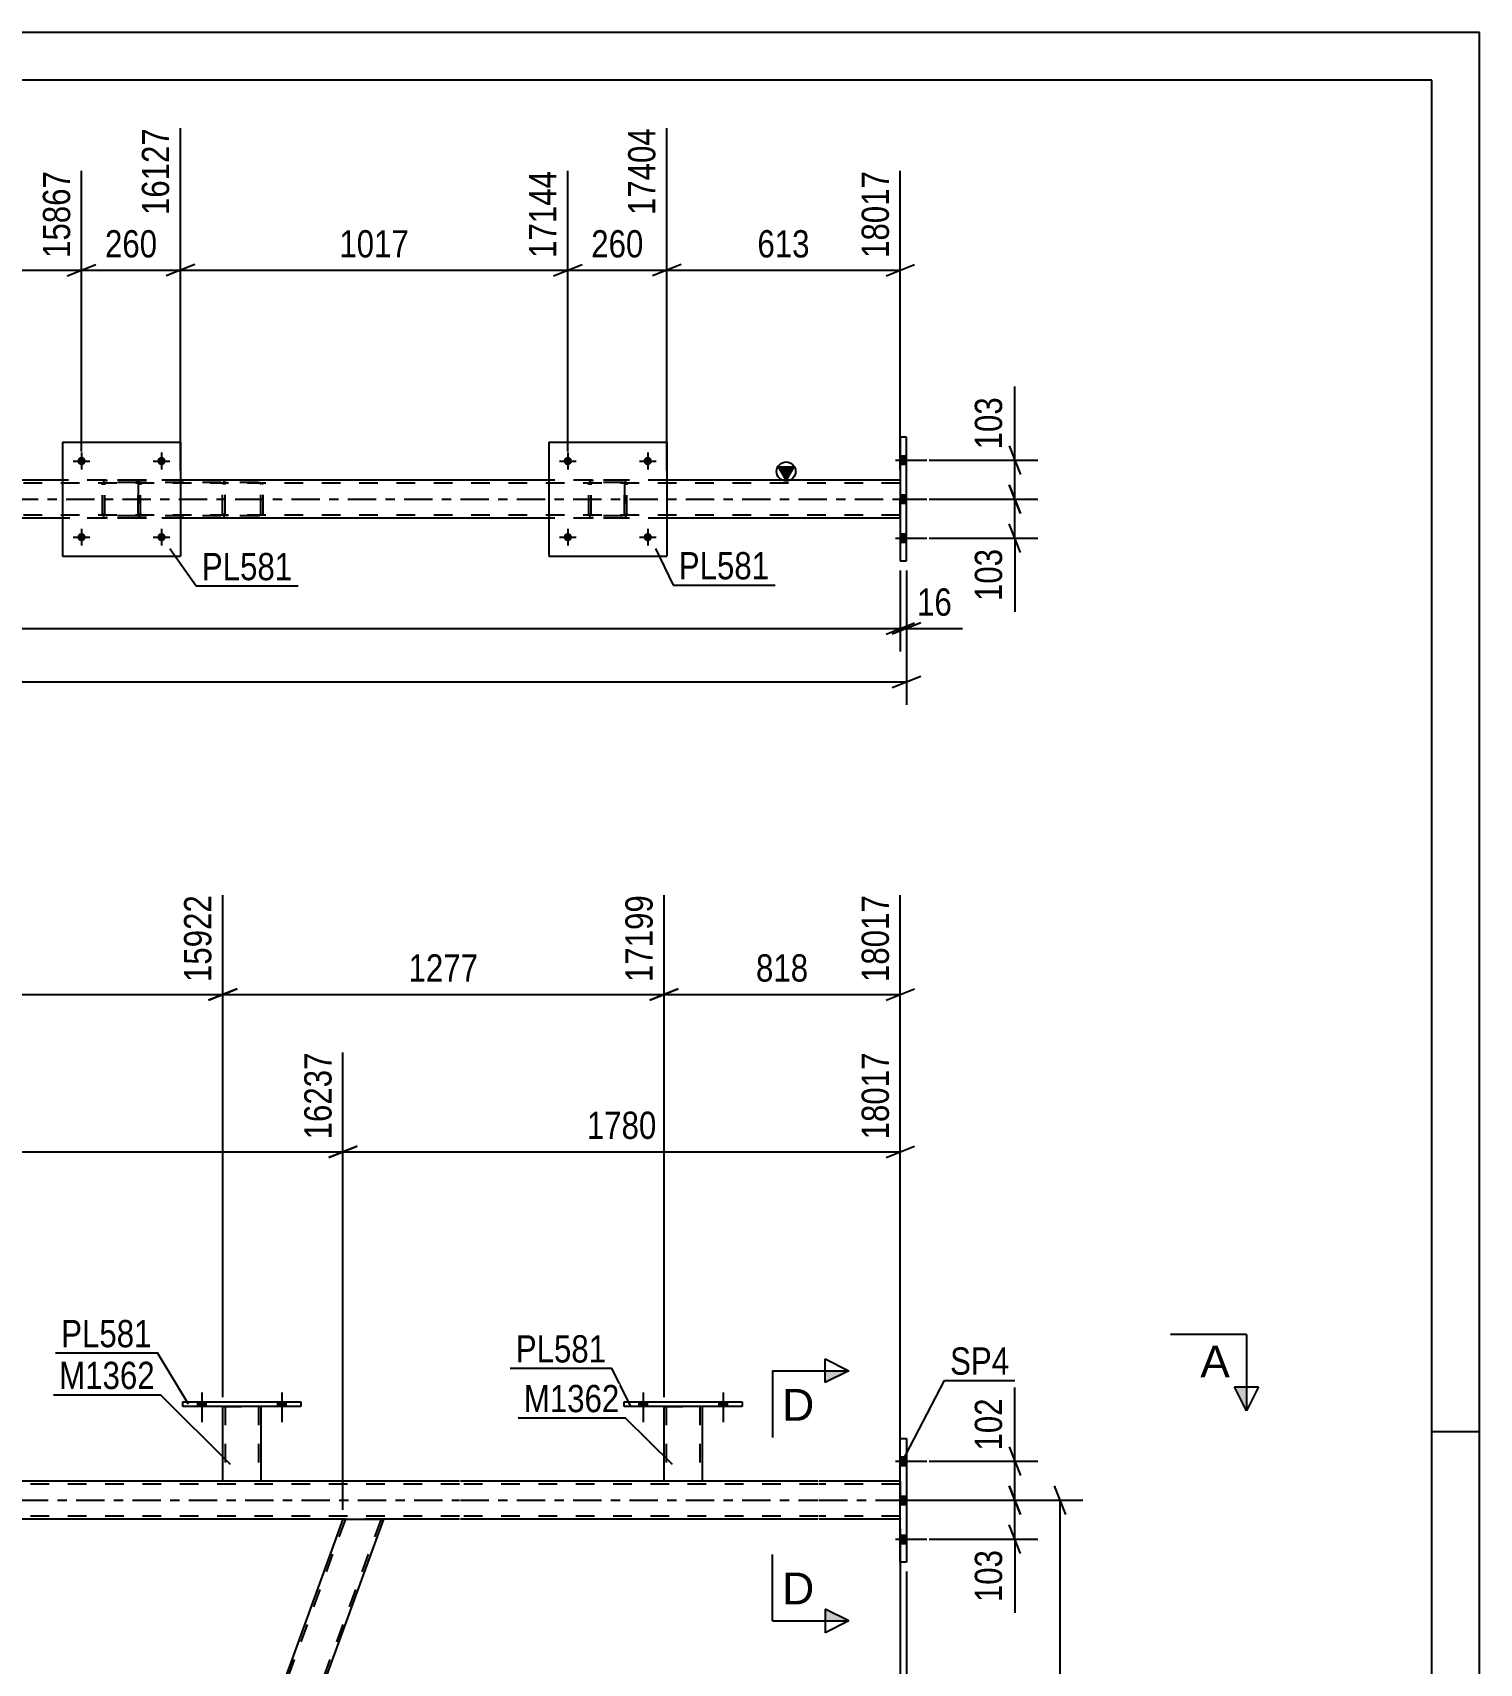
# Model space of a CAD drawing. Header units: millimetres. Extents: x 0 to 841, y 0 to 594.
# Drawn here: x 689 to 841, y 422.7 to 594 of the extents above; entities that cross this region are included whole.
import ezdxf

# ---------------------------------------------------------------- set-up
doc = ezdxf.new("R2010")
doc.units = ezdxf.units.MM
doc.linetypes.add('DXK_LINE_DOT2', pattern=[3.9198, 1.9599, -1.9599])
doc.linetypes.add('DXK_LINE_DOT3', pattern=[5.9187, 2.979, -0.9799, 0.9799, -0.9799])
doc.styles.add('Arial', font='ARIAL.TTF', dxfattribs={"height": 0.2})
doc.styles.add('Arial Narrow', font='ARIALN.TTF', dxfattribs={"height": 0.2})

# ---------------------------------------------------------------- blocks, each defined once
blk = doc.blocks.new('Unknown-247343161-1137')
at = {"color": 5, "linetype": 'Continuous'}
for p, q in [((841, 594), (0, 594)), ((841, 0), (841, 594)), ((836, 589), (5, 589)), ((836, 5), (836, 589)), ((841, 447), (836, 447))]:
    blk.add_line(p, q, dxfattribs=at)
blk = doc.blocks.new('Part-247343161-26466 - 2302')
at = {"linetype": 'Continuous'}
blk.add_hatch(color=2, dxfattribs=at).paths.add_polyline_path([(768.17, 546.99), (767.37, 548.39), (768.97, 548.39)])
at = {"color": 2, "linetype": 'Continuous'}
for p, q in [((768.17, 546.99), (767.37, 548.39)), ((767.37, 548.39), (768.97, 548.39)), ((768.97, 548.39), (768.17, 546.99)), ((692.16, 546.99), (653.48, 546.99)), ((743.24, 546.99), (704.56, 546.99)), ((780.17, 546.99), (755.64, 546.99)), ((692.16, 542.99), (653.48, 542.99)), ((743.24, 542.99), (704.56, 542.99)), ((780.17, 542.99), (755.64, 542.99))]:
    blk.add_line(p, q, dxfattribs=at)
at = {"color": 7, "linetype": 'DXK_LINE_DOT2'}
for p, q in [((780.17, 546.67), (118.42, 546.67)), ((704.56, 546.99), (692.16, 546.99)), ((755.64, 546.99), (743.24, 546.99)), ((780.17, 542.99), (780.17, 546.99)), ((780.17, 543.31), (118.42, 543.31)), ((755.64, 542.99), (118.42, 542.99)), ((704.56, 542.99), (692.16, 542.99))]:
    blk.add_line(p, q, dxfattribs=at)
at = {"color": 7, "linetype": 'DXK_LINE_DOT3'}
blk.add_line((118.42, 544.99), (780.17, 544.99), dxfattribs=at)
at = {"color": 2, "linetype": 'Continuous'}
blk.add_circle((768.17, 547.89), 1, dxfattribs=at)
blk = doc.blocks.new('Part-247343161-26354 - 2302')
at = {"color": 7, "linetype": 'DXK_LINE_DOT2'}
for p, q in [((712.73, 546.99), (697.74, 546.99)), ((712.73, 546.75), (697.74, 546.75)), ((709.01, 546.64), (708.98, 546.51)), ((709.02, 546.69), (709.01, 546.64)), ((709.24, 546.51), (709.26, 546.6)), ((709.26, 546.6), (709.31, 546.68)), ((709.5, 546.99), (709.3, 546.95)), ((709.31, 546.68), (709.4, 546.73)), ((709.4, 546.73), (709.5, 546.75)), ((712.93, 546.95), (712.73, 546.99)), ((712.73, 546.75), (712.83, 546.73)), ((712.83, 546.73), (712.91, 546.68)), ((712.91, 546.68), (712.97, 546.6)), ((712.97, 546.6), (712.99, 546.51)), ((713.21, 546.64), (713.2, 546.69)), ((713.24, 546.51), (713.21, 546.64)), ((708.98, 543.47), (708.98, 546.51)), ((709.24, 543.47), (709.24, 546.51)), ((712.99, 543.47), (712.99, 546.51)), ((713.24, 543.47), (713.24, 546.51)), ((712.73, 543.23), (697.74, 543.23)), ((708.98, 543.47), (709, 543.38)), ((709, 543.38), (709.02, 543.28)), ((709.25, 543.4), (709.24, 543.47)), ((709.26, 543.37), (709.25, 543.4)), ((709.31, 543.3), (709.26, 543.37)), ((709.4, 543.24), (709.31, 543.3)), ((709.5, 543.23), (709.4, 543.24)), ((712.83, 543.24), (712.73, 543.23)), ((712.91, 543.3), (712.83, 543.24)), ((712.97, 543.37), (712.91, 543.3)), ((712.97, 543.4), (712.99, 543.47)), ((712.97, 543.37), (712.97, 543.4)), ((713.2, 543.28), (713.22, 543.38)), ((713.22, 543.38), (713.24, 543.47)), ((712.73, 542.99), (697.74, 542.99)), ((709.3, 543.02), (709.5, 542.99)), ((712.73, 542.99), (712.93, 543.02))]:
    blk.add_line(p, q, dxfattribs=at)
for centre, start, end in [((709.48, 546.49), 110.7583, 155.68), ((709.48, 543.49), 204.32, 249.2417)]:
    blk.add_arc(centre, 0.496, start, end, dxfattribs=at)
blk = doc.blocks.new('Part-247343161-26362 - 2302')
at = {"color": 2, "linetype": 'Continuous'}
for p, q in [((780.81, 551.49), (780.17, 551.49)), ((780.17, 551.49), (780.17, 538.49)), ((780.81, 538.49), (780.81, 551.49)), ((780.17, 538.49), (780.81, 538.49))]:
    blk.add_line(p, q, dxfattribs=at)
blk = doc.blocks.new('Part-247343161-26446 - 2302')
at = {"color": 7, "linetype": 'DXK_LINE_DOT2'}
for p, q in [((696.36, 546.5), (696.4, 546.69)), ((696.4, 546.69), (696.36, 546.5)), ((696.6, 546.5), (696.62, 546.6)), ((696.62, 546.6), (696.67, 546.67)), ((696.66, 546.95), (696.84, 546.98)), ((696.84, 546.98), (696.66, 546.95)), ((696.67, 546.67), (696.75, 546.73)), ((696.75, 546.73), (696.84, 546.74)), ((699.88, 546.98), (696.84, 546.98)), ((699.88, 546.74), (696.84, 546.74)), ((699.88, 546.98), (700.06, 546.95)), ((700.06, 546.95), (699.88, 546.98)), ((699.88, 546.74), (699.97, 546.73)), ((699.97, 546.73), (700.05, 546.67)), ((700.05, 546.67), (700.1, 546.6)), ((700.1, 546.6), (700.12, 546.5)), ((700.32, 546.69), (700.36, 546.5)), ((700.36, 546.5), (700.32, 546.69)), ((696.36, 543.46), (696.36, 546.5)), ((696.36, 543.46), (696.36, 546.5)), ((696.6, 543.46), (696.6, 546.5)), ((696.6, 543.46), (696.6, 546.5)), ((700.12, 543.46), (700.12, 546.5)), ((700.12, 546.5), (700.12, 543.46)), ((700.36, 543.46), (700.36, 546.5)), ((700.36, 543.46), (700.36, 546.5)), ((696.4, 543.28), (696.36, 543.46)), ((696.36, 543.46), (696.4, 543.28)), ((696.62, 543.37), (696.6, 543.46)), ((696.67, 543.29), (696.62, 543.37)), ((696.75, 543.24), (696.67, 543.29)), ((696.84, 543.22), (696.75, 543.24)), ((699.88, 543.22), (696.84, 543.22)), ((699.97, 543.24), (699.88, 543.22)), ((700.05, 543.29), (699.97, 543.24)), ((700.1, 543.37), (700.05, 543.29)), ((700.12, 543.46), (700.1, 543.37)), ((700.36, 543.46), (700.32, 543.28)), ((700.32, 543.28), (700.36, 543.46)), ((696.84, 542.98), (696.66, 543.02)), ((696.66, 543.02), (696.84, 542.98)), ((699.88, 542.98), (696.84, 542.98)), ((700.06, 543.02), (699.88, 542.98)), ((699.88, 542.98), (700.06, 543.02))]:
    blk.add_line(p, q, dxfattribs=at)
at = {"color": 7, "linetype": 'DXK_LINE_DOT3'}
blk.add_line((698.36, 544.98), (698.36, 544.98), dxfattribs=at)
at = {"color": 7, "linetype": 'DXK_LINE_DOT2'}
for centre, start, end in [((696.84, 546.5), 112.5, 157.5), ((696.84, 546.5), 112.5, 157.5), ((699.88, 546.5), 22.5, 67.5), ((699.88, 546.5), 22.5, 67.5), ((696.84, 543.46), 202.5, 247.5), ((696.84, 543.46), 202.5, 247.5), ((699.88, 543.46), 292.5, 337.5), ((699.88, 543.46), 292.5, 337.5)]:
    blk.add_arc(centre, 0.48, start, end, dxfattribs=at)
blk = doc.blocks.new('Part-247343161-26447 - 2302')
at = {"color": 2, "linetype": 'Continuous'}
for p, q in [((692.16, 550.98), (692.16, 538.98)), ((692.16, 550.98), (704.56, 550.98)), ((704.56, 550.98), (704.56, 538.98)), ((692.16, 538.98), (704.56, 538.98))]:
    blk.add_line(p, q, dxfattribs=at)
blk = doc.blocks.new('Part-247343161-26448 - 2302')
at = {"color": 7, "linetype": 'DXK_LINE_DOT2'}
for p, q in [((747.44, 546.5), (747.48, 546.69)), ((747.48, 546.69), (747.44, 546.5)), ((747.68, 546.5), (747.7, 546.6)), ((747.7, 546.6), (747.75, 546.67)), ((747.74, 546.95), (747.92, 546.98)), ((747.92, 546.98), (747.74, 546.95)), ((747.75, 546.67), (747.83, 546.73)), ((747.83, 546.73), (747.92, 546.74)), ((750.96, 546.98), (747.92, 546.98)), ((750.96, 546.74), (747.92, 546.74)), ((750.96, 546.98), (751.15, 546.95)), ((751.15, 546.95), (750.96, 546.98)), ((750.96, 546.74), (751.05, 546.73)), ((751.05, 546.73), (751.13, 546.67)), ((751.13, 546.67), (751.18, 546.6)), ((751.18, 546.6), (751.2, 546.5)), ((751.4, 546.69), (751.44, 546.5)), ((751.44, 546.5), (751.4, 546.69)), ((747.44, 543.46), (747.44, 546.5)), ((747.44, 543.46), (747.44, 546.5)), ((747.68, 543.46), (747.68, 546.5)), ((747.68, 543.46), (747.68, 546.5)), ((751.2, 543.46), (751.2, 546.5)), ((751.2, 546.5), (751.2, 543.46)), ((751.44, 543.46), (751.44, 546.5)), ((751.44, 543.46), (751.44, 546.5)), ((747.48, 543.28), (747.44, 543.46)), ((747.44, 543.46), (747.48, 543.28)), ((747.7, 543.37), (747.68, 543.46)), ((747.75, 543.29), (747.7, 543.37)), ((747.83, 543.24), (747.75, 543.29)), ((747.92, 543.22), (747.83, 543.24)), ((750.96, 543.22), (747.92, 543.22)), ((751.05, 543.24), (750.96, 543.22)), ((751.13, 543.29), (751.05, 543.24)), ((751.18, 543.37), (751.13, 543.29)), ((751.2, 543.46), (751.18, 543.37)), ((751.44, 543.46), (751.4, 543.28)), ((751.4, 543.28), (751.44, 543.46)), ((747.92, 542.98), (747.74, 543.02)), ((747.74, 543.02), (747.92, 542.98)), ((750.96, 542.98), (747.92, 542.98)), ((751.15, 543.02), (750.96, 542.98)), ((750.96, 542.98), (751.15, 543.02))]:
    blk.add_line(p, q, dxfattribs=at)
at = {"color": 7, "linetype": 'DXK_LINE_DOT3'}
blk.add_line((749.44, 544.98), (749.44, 544.98), dxfattribs=at)
at = {"color": 7, "linetype": 'DXK_LINE_DOT2'}
for centre, start, end in [((747.92, 546.5), 112.5, 157.5), ((747.92, 546.5), 112.5, 157.5), ((750.96, 546.5), 22.5, 67.5), ((750.96, 546.5), 22.5, 67.5), ((747.92, 543.46), 202.5, 247.5), ((747.92, 543.46), 202.5, 247.5), ((750.96, 543.46), 292.5, 337.5), ((750.96, 543.46), 292.5, 337.5)]:
    blk.add_arc(centre, 0.48, start, end, dxfattribs=at)
blk = doc.blocks.new('Part-247343161-26449 - 2302')
at = {"color": 2, "linetype": 'Continuous'}
for p, q in [((743.24, 550.98), (743.24, 538.98)), ((743.24, 550.98), (755.64, 550.98)), ((755.64, 550.98), (755.64, 538.98)), ((743.24, 538.98), (755.64, 538.98))]:
    blk.add_line(p, q, dxfattribs=at)
blk = doc.blocks.new('Bolt-247343161-26468 - 2302')
at = {"linetype": 'Continuous'}
for points in [[(780.81, 548.65), (780.81, 549.53), (780.17, 549.53), (780.17, 548.65)], [(780.81, 548.65), (780.81, 549.53), (780.17, 549.53), (780.17, 548.65)], [(780.81, 548.65), (780.81, 549.53), (780.17, 549.53), (780.17, 548.65)], [(780.81, 544.55), (780.81, 545.43), (780.17, 545.43), (780.17, 544.55)], [(780.81, 544.55), (780.81, 545.43), (780.17, 545.43), (780.17, 544.55)], [(780.81, 540.45), (780.81, 541.33), (780.17, 541.33), (780.17, 540.45)], [(780.81, 540.45), (780.81, 541.33), (780.17, 541.33), (780.17, 540.45)], [(780.81, 540.45), (780.81, 541.33), (780.17, 541.33), (780.17, 540.45)]]:
    blk.add_hatch(color=1, dxfattribs=at).paths.add_polyline_path(points)
at = {"color": 1, "linetype": 'Continuous'}
for p, q in [((779.65, 549.09), (782.97, 549.09)), ((779.65, 549.09), (782.97, 549.09)), ((779.65, 549.09), (782.97, 549.09)), ((780.17, 549.53), (780.81, 549.53)), ((780.17, 549.53), (780.81, 549.53)), ((780.17, 549.53), (780.81, 549.53)), ((780.17, 548.65), (780.81, 548.65)), ((780.17, 548.65), (780.81, 548.65)), ((780.17, 548.65), (780.81, 548.65)), ((779.65, 544.99), (782.97, 544.99)), ((779.65, 544.99), (782.97, 544.99)), ((780.17, 545.43), (780.81, 545.43)), ((780.17, 545.43), (780.81, 545.43)), ((780.17, 544.55), (780.81, 544.55)), ((780.17, 544.55), (780.81, 544.55)), ((779.65, 540.89), (782.97, 540.89)), ((779.65, 540.89), (782.97, 540.89)), ((779.65, 540.89), (782.97, 540.89)), ((780.17, 541.33), (780.81, 541.33)), ((780.17, 541.33), (780.81, 541.33)), ((780.17, 541.33), (780.81, 541.33)), ((780.17, 540.45), (780.81, 540.45)), ((780.17, 540.45), (780.81, 540.45)), ((780.17, 540.45), (780.81, 540.45))]:
    blk.add_line(p, q, dxfattribs=at)
blk = doc.blocks.new('Bolt-247343161-26492 - 2302')
at = {"linetype": 'Continuous'}
for points in [[(694.6, 540.99, -1), (693.72, 540.99, -1)], [(703, 540.99, -1), (702.12, 540.99, -1)]]:
    blk.add_hatch(color=1, dxfattribs=at).paths.add_polyline_path(points)
at = {"color": 1, "linetype": 'Continuous'}
for p, q in [((694.16, 541.87), (694.16, 540.11)), ((702.56, 541.87), (702.56, 540.11)), ((693.28, 540.99), (695.04, 540.99)), ((701.68, 540.99), (703.44, 540.99))]:
    blk.add_line(p, q, dxfattribs=at)
blk = doc.blocks.new('Bolt-247343161-26493 - 2302')
at = {"linetype": 'Continuous'}
for points in [[(694.6, 548.99, -1), (693.72, 548.99, -1)], [(703, 548.99, -1), (702.12, 548.99, -1)]]:
    blk.add_hatch(color=1, dxfattribs=at).paths.add_polyline_path(points)
at = {"color": 1, "linetype": 'Continuous'}
for p, q in [((693.28, 548.99), (695.04, 548.99)), ((694.16, 549.87), (694.16, 548.11)), ((701.68, 548.99), (703.44, 548.99)), ((702.56, 549.87), (702.56, 548.11))]:
    blk.add_line(p, q, dxfattribs=at)
blk = doc.blocks.new('Bolt-247343161-26494 - 2302')
at = {"linetype": 'Continuous'}
for points in [[(745.68, 540.99, -1), (744.8, 540.99, -1)], [(754.08, 540.99, -1), (753.2, 540.99, -1)]]:
    blk.add_hatch(color=1, dxfattribs=at).paths.add_polyline_path(points)
at = {"color": 1, "linetype": 'Continuous'}
for p, q in [((745.24, 541.87), (745.24, 540.11)), ((753.64, 541.87), (753.64, 540.11)), ((744.36, 540.99), (746.12, 540.99)), ((752.76, 540.99), (754.52, 540.99))]:
    blk.add_line(p, q, dxfattribs=at)
blk = doc.blocks.new('Bolt-247343161-26495 - 2302')
at = {"linetype": 'Continuous'}
for points in [[(745.68, 548.99, -1), (744.8, 548.99, -1)], [(754.08, 548.99, -1), (753.2, 548.99, -1)]]:
    blk.add_hatch(color=1, dxfattribs=at).paths.add_polyline_path(points)
at = {"color": 1, "linetype": 'Continuous'}
for p, q in [((744.36, 548.99), (746.12, 548.99)), ((745.24, 549.87), (745.24, 548.11)), ((752.76, 548.99), (754.52, 548.99)), ((753.64, 549.87), (753.64, 548.11))]:
    blk.add_line(p, q, dxfattribs=at)
blk = doc.blocks.new('Part-247343161-27369 - 2635')
at = {"color": 2, "linetype": 'Continuous'}
for p, q in [((780.17, 433.31), (780.17, 446.31)), ((780.17, 446.31), (780.81, 446.31)), ((780.81, 446.31), (780.81, 433.31)), ((780.81, 433.31), (780.17, 433.31))]:
    blk.add_line(p, q, dxfattribs=at)
blk = doc.blocks.new('Part-247343161-27361 - 2635')
at = {"color": 7, "linetype": 'DXK_LINE_DOT2'}
for p, q in [((721.87, 437.81), (677.75, 316.59)), ((725.62, 437.81), (681.5, 316.59)), ((678.76, 320.06), (677.5, 316.59)), ((681.75, 316.59), (677.5, 316.59))]:
    blk.add_line(p, q, dxfattribs=at)
at = {"color": 2, "linetype": 'Continuous'}
for p, q in [((721.62, 437.81), (678.76, 320.06)), ((725.87, 437.81), (681.75, 316.59)), ((721.62, 437.81), (725.87, 437.81))]:
    blk.add_line(p, q, dxfattribs=at)
blk = doc.blocks.new('Bolt-247343161-27500 - 2635')
at = {"linetype": 'Continuous'}
for points in [[(706.35, 449.65), (707.23, 449.65), (707.23, 450.13), (706.35, 450.13)], [(714.75, 449.65), (715.63, 449.65), (715.63, 450.13), (714.75, 450.13)]]:
    blk.add_hatch(color=1, dxfattribs=at).paths.add_polyline_path(points)
at = {"color": 1, "linetype": 'Continuous'}
for p, q in [((706.79, 451.13), (706.79, 448.01)), ((715.19, 451.13), (715.19, 448.01)), ((706.35, 450.13), (706.35, 449.65)), ((707.23, 450.13), (707.23, 449.65)), ((714.75, 450.13), (714.75, 449.65)), ((715.63, 450.13), (715.63, 449.65))]:
    blk.add_line(p, q, dxfattribs=at)
blk = doc.blocks.new('Bolt-247343161-27502 - 2635')
at = {"linetype": 'Continuous'}
for points in [[(752.71, 449.65), (753.59, 449.65), (753.59, 450.13), (752.71, 450.13)], [(761.11, 449.65), (761.99, 449.65), (761.99, 450.13), (761.11, 450.13)]]:
    blk.add_hatch(color=1, dxfattribs=at).paths.add_polyline_path(points)
at = {"color": 1, "linetype": 'Continuous'}
for p, q in [((753.15, 451.13), (753.15, 448.01)), ((761.55, 451.13), (761.55, 448.01)), ((752.71, 450.13), (752.71, 449.65)), ((753.59, 450.13), (753.59, 449.65)), ((761.11, 450.13), (761.11, 449.65)), ((761.99, 450.13), (761.99, 449.65))]:
    blk.add_line(p, q, dxfattribs=at)
blk = doc.blocks.new('Part-247343161-27453 - 2635')
at = {"color": 2, "linetype": 'Continuous'}
for p, q in [((708.99, 441.81), (708.99, 449.65)), ((712.99, 449.65), (712.99, 441.81)), ((712.96, 441.81), (708.99, 441.81)), ((712.99, 441.81), (712.96, 441.81))]:
    blk.add_line(p, q, dxfattribs=at)
at = {"color": 7, "linetype": 'DXK_LINE_DOT2'}
for p, q in [((708.99, 449.65), (712.99, 449.65)), ((708.99, 449.65), (708.99, 449.65)), ((708.99, 449.65), (708.99, 449.65)), ((709.23, 449.65), (709.23, 441.81)), ((712.75, 449.65), (712.75, 441.81)), ((712.99, 449.65), (712.99, 449.65)), ((712.99, 449.65), (712.99, 449.65)), ((712.74, 441.81), (712.75, 441.81))]:
    blk.add_line(p, q, dxfattribs=at)
blk = doc.blocks.new('Part-247343161-27454 - 2635')
at = {"color": 2, "linetype": 'Continuous'}
for p, q in [((704.79, 449.65), (704.79, 450.13)), ((704.79, 450.13), (717.19, 450.13)), ((717.19, 449.65), (704.79, 449.65)), ((717.19, 450.13), (717.19, 449.65))]:
    blk.add_line(p, q, dxfattribs=at)
blk = doc.blocks.new('Part-247343161-27455 - 2635')
at = {"color": 2, "linetype": 'Continuous'}
for p, q in [((755.35, 441.81), (755.35, 449.65)), ((759.35, 449.65), (759.35, 441.81)), ((759.31, 441.81), (755.35, 441.81)), ((759.35, 441.81), (759.31, 441.81))]:
    blk.add_line(p, q, dxfattribs=at)
at = {"color": 7, "linetype": 'DXK_LINE_DOT2'}
for p, q in [((755.35, 449.65), (759.35, 449.65)), ((755.35, 449.65), (755.35, 449.65)), ((755.35, 449.65), (755.35, 449.65)), ((755.59, 449.65), (755.59, 441.81)), ((759.11, 449.65), (759.11, 441.81)), ((759.35, 449.65), (759.35, 449.65)), ((759.35, 449.65), (759.35, 449.65)), ((759.09, 441.81), (759.11, 441.81))]:
    blk.add_line(p, q, dxfattribs=at)
blk = doc.blocks.new('Part-247343161-27456 - 2635')
at = {"color": 2, "linetype": 'Continuous'}
for p, q in [((751.15, 449.65), (751.15, 450.13)), ((751.15, 450.13), (763.55, 450.13)), ((763.55, 449.65), (751.15, 449.65)), ((763.55, 450.13), (763.55, 449.65))]:
    blk.add_line(p, q, dxfattribs=at)
blk = doc.blocks.new('Part-247343161-27473 - 2635')
at = {"color": 7, "linetype": 'DXK_LINE_DOT2'}
for p, q in [((733.87, 441.49), (72.13, 441.49)), ((712.99, 441.81), (708.99, 441.81)), ((771.55, 441.49), (733.97, 441.49)), ((759.35, 441.81), (755.35, 441.81)), ((780.17, 441.49), (771.65, 441.49)), ((780.17, 441.81), (780.17, 437.81)), ((733.87, 438.13), (72.13, 438.13)), ((725.87, 437.81), (721.62, 437.81)), ((771.55, 438.13), (733.97, 438.13)), ((780.17, 438.13), (771.65, 438.13))]:
    blk.add_line(p, q, dxfattribs=at)
at = {"color": 2, "linetype": 'Continuous'}
for p, q in [((708.99, 441.81), (659.92, 441.81)), ((733.87, 441.81), (712.99, 441.81)), ((755.35, 441.81), (733.97, 441.81)), ((771.55, 441.81), (759.35, 441.81)), ((780.17, 441.81), (771.65, 441.81)), ((721.62, 437.81), (642.06, 437.81)), ((733.87, 437.81), (725.87, 437.81)), ((771.55, 437.81), (733.97, 437.81)), ((780.17, 437.81), (771.65, 437.81))]:
    blk.add_line(p, q, dxfattribs=at)
at = {"color": 7, "linetype": 'DXK_LINE_DOT3'}
for p, q in [((72.13, 439.81), (733.87, 439.81)), ((733.97, 439.81), (771.55, 439.81)), ((771.65, 439.81), (780.17, 439.81))]:
    blk.add_line(p, q, dxfattribs=at)
blk = doc.blocks.new('Bolt-247343161-27475 - 2635')
at = {"linetype": 'Continuous'}
for points in [[(780.81, 443.47), (780.81, 444.35), (780.17, 444.35), (780.17, 443.47)], [(780.81, 443.47), (780.81, 444.35), (780.17, 444.35), (780.17, 443.47)], [(780.81, 443.47), (780.81, 444.35), (780.17, 444.35), (780.17, 443.47)], [(780.81, 439.37), (780.81, 440.25), (780.17, 440.25), (780.17, 439.37)], [(780.81, 439.37), (780.81, 440.25), (780.17, 440.25), (780.17, 439.37)], [(780.81, 435.27), (780.81, 436.15), (780.17, 436.15), (780.17, 435.27)], [(780.81, 435.27), (780.81, 436.15), (780.17, 436.15), (780.17, 435.27)], [(780.81, 435.27), (780.81, 436.15), (780.17, 436.15), (780.17, 435.27)]]:
    blk.add_hatch(color=1, dxfattribs=at).paths.add_polyline_path(points)
at = {"color": 1, "linetype": 'Continuous'}
for p, q in [((779.65, 443.91), (782.97, 443.91)), ((779.65, 443.91), (782.97, 443.91)), ((779.65, 443.91), (782.97, 443.91)), ((780.17, 444.35), (780.81, 444.35)), ((780.17, 444.35), (780.81, 444.35)), ((780.17, 444.35), (780.81, 444.35)), ((780.17, 443.47), (780.81, 443.47)), ((780.17, 443.47), (780.81, 443.47)), ((780.17, 443.47), (780.81, 443.47)), ((779.65, 439.81), (782.97, 439.81)), ((779.65, 439.81), (782.97, 439.81)), ((780.17, 440.25), (780.81, 440.25)), ((780.17, 440.25), (780.81, 440.25)), ((780.17, 439.37), (780.81, 439.37)), ((780.17, 439.37), (780.81, 439.37)), ((779.65, 435.71), (782.97, 435.71)), ((779.65, 435.71), (782.97, 435.71)), ((779.65, 435.71), (782.97, 435.71)), ((780.17, 436.15), (780.81, 436.15)), ((780.17, 436.15), (780.81, 436.15)), ((780.17, 436.15), (780.81, 436.15)), ((780.17, 435.27), (780.81, 435.27)), ((780.17, 435.27), (780.81, 435.27)), ((780.17, 435.27), (780.81, 435.27))]:
    blk.add_line(p, q, dxfattribs=at)
blk = doc.blocks.new('Bolt-247343161-27499 - 2635')
at = {"linetype": 'Continuous'}
for points in [[(706.35, 449.65), (707.23, 449.65), (707.23, 450.13), (706.35, 450.13)], [(714.75, 449.65), (715.63, 449.65), (715.63, 450.13), (714.75, 450.13)]]:
    blk.add_hatch(color=1, dxfattribs=at).paths.add_polyline_path(points)
at = {"color": 1, "linetype": 'Continuous'}
for p, q in [((706.79, 451.13), (706.79, 448.01)), ((715.19, 451.13), (715.19, 448.01)), ((706.35, 450.13), (706.35, 449.65)), ((707.23, 450.13), (707.23, 449.65)), ((714.75, 450.13), (714.75, 449.65)), ((715.63, 450.13), (715.63, 449.65))]:
    blk.add_line(p, q, dxfattribs=at)
blk = doc.blocks.new('Bolt-247343161-27501 - 2635')
at = {"linetype": 'Continuous'}
for points in [[(752.71, 449.65), (753.59, 449.65), (753.59, 450.13), (752.71, 450.13)], [(761.11, 449.65), (761.99, 449.65), (761.99, 450.13), (761.11, 450.13)]]:
    blk.add_hatch(color=1, dxfattribs=at).paths.add_polyline_path(points)
at = {"color": 1, "linetype": 'Continuous'}
for p, q in [((753.15, 451.13), (753.15, 448.01)), ((761.55, 451.13), (761.55, 448.01)), ((752.71, 450.13), (752.71, 449.65)), ((753.59, 450.13), (753.59, 449.65)), ((761.11, 450.13), (761.11, 449.65)), ((761.99, 450.13), (761.99, 449.65))]:
    blk.add_line(p, q, dxfattribs=at)
blk = doc.blocks.new('StraightDimension-247343161-41918 - 2302')
at = {"color": 7, "linetype": 'Continuous'}
for p, q in [((783.21, 544.99), (794.61, 544.99)), ((791.61, 546.49), (792.81, 543.49)), ((792.21, 540.89), (792.21, 544.99)), ((792.81, 539.39), (791.61, 542.39)), ((783.21, 540.89), (794.61, 540.89))]:
    blk.add_line(p, q, dxfattribs=at)
at = {"color": 0}
blk.add_wipeout([(791.46, 540.36), (787.26, 540.36), (787.26, 533.68), (791.46, 533.68)], dxfattribs=at)
at = {"color": 7, "linetype": 'Continuous'}
blk.add_line((792.21, 540.89), (792.21, 533.15), dxfattribs=at)
blk.add_line((792.21, 540.89), (792.21, 533.15), dxfattribs=at)
at = {"color": 3, "style": 'Arial Narrow'}
blk.add_text('103', height=2.863, rotation=90.0002, dxfattribs=at).set_placement((790.86, 534.28))
blk = doc.blocks.new('StraightDimension-247343161-2472 - 2302')
at = {"color": 7, "linetype": 'Continuous'}
for p, q in [((780.81, 537.49), (780.81, 523.38)), ((779.31, 525.18), (782.31, 526.38)), ((109.16, 525.78), (780.81, 525.78))]:
    blk.add_line(p, q, dxfattribs=at)
blk = doc.blocks.new('StraightDimension-247343161-30243 - 2302')
at = {"color": 7, "linetype": 'Continuous'}
for p, q in [((780.17, 537.49), (780.17, 528.99)), ((780.81, 537.49), (780.81, 528.99)), ((778.67, 530.79), (781.67, 531.99)), ((782.31, 531.99), (779.31, 530.79)), ((780.17, 531.39), (780.81, 531.39))]:
    blk.add_line(p, q, dxfattribs=at)
at = {"color": 0}
blk.add_wipeout([(786.19, 532.14), (786.19, 536.34), (781.33, 536.34), (781.33, 532.14)], dxfattribs=at)
at = {"color": 7, "linetype": 'Continuous'}
blk.add_line((780.81, 531.39), (786.71, 531.39), dxfattribs=at)
blk.add_line((780.81, 531.39), (786.71, 531.39), dxfattribs=at)
at = {"color": 3, "style": 'Arial Narrow'}
blk.add_text('16', height=2.863, dxfattribs=at).set_placement((781.93, 532.74))
blk = doc.blocks.new('StraightDimension-247343161-30244 - 2302')
at = {"color": 7, "linetype": 'Continuous'}
for p, q in [((780.17, 537.49), (780.17, 528.99)), ((109.8, 531.39), (780.17, 531.39)), ((778.67, 530.79), (781.67, 531.99))]:
    blk.add_line(p, q, dxfattribs=at)
blk = doc.blocks.new('StraightDimension-247343161-41014 - 2302')
at = {"color": 7, "linetype": 'Continuous'}
for p, q in [((755.64, 547.99), (755.64, 583.97)), ((780.17, 547.99), (780.17, 579.47)), ((757.14, 569.63), (754.14, 568.43)), ((755.64, 569.03), (780.17, 569.03)), ((778.67, 568.43), (781.67, 569.63))]:
    blk.add_line(p, q, dxfattribs=at)
at = {"color": 0, "linetype": 'Continuous'}
blk.add_wipeout([(779.57, 580.07), (775.37, 580.07), (775.37, 569.73), (779.57, 569.73)], dxfattribs=at)
at = {"color": 0}
blk.add_wipeout([(771.25, 569.78), (771.25, 573.98), (764.56, 573.98), (764.56, 569.78)], dxfattribs=at)
at = {"color": 3, "linetype": 'Continuous', "style": 'Arial Narrow'}
blk.add_text('18017', height=2.863, rotation=90.0002, dxfattribs=at).set_placement((778.97, 570.33))
at = {"color": 3, "style": 'Arial Narrow'}
blk.add_text('613', height=2.863, dxfattribs=at).set_placement((765.16, 570.38))
blk = doc.blocks.new('StraightDimension-247343161-41015 - 2302')
at = {"color": 7, "linetype": 'Continuous'}
for p, q in [((755.64, 547.99), (755.64, 583.97)), ((745.24, 549.99), (745.24, 579.47)), ((743.74, 568.43), (746.74, 569.63)), ((745.24, 569.03), (755.64, 569.03)), ((757.14, 569.63), (754.14, 568.43))]:
    blk.add_line(p, q, dxfattribs=at)
at = {"color": 0}
blk.add_wipeout([(753.78, 569.78), (753.78, 573.98), (747.1, 573.98), (747.1, 569.78)], dxfattribs=at)
at = {"color": 3, "style": 'Arial Narrow'}
blk.add_text('260', height=2.863, dxfattribs=at).set_placement((747.7, 570.38))
at = {"color": 0, "linetype": 'Continuous'}
blk.add_wipeout([(755.04, 584.57), (750.84, 584.57), (750.84, 574.23), (755.04, 574.23)], dxfattribs=at)
at = {"color": 3, "linetype": 'Continuous', "style": 'Arial Narrow'}
blk.add_text('17404', height=2.863, rotation=90.0002, dxfattribs=at).set_placement((754.44, 574.83))
blk = doc.blocks.new('StraightDimension-247343161-41016 - 2302')
at = {"color": 7, "linetype": 'Continuous'}
for p, q in [((704.56, 547.99), (704.56, 583.97)), ((745.24, 549.99), (745.24, 579.47)), ((706.06, 569.63), (703.06, 568.43)), ((704.56, 569.03), (745.24, 569.03)), ((743.74, 568.43), (746.74, 569.63))]:
    blk.add_line(p, q, dxfattribs=at)
at = {"color": 0, "linetype": 'Continuous'}
blk.add_wipeout([(744.64, 580.07), (740.44, 580.07), (740.44, 569.73), (744.64, 569.73)], dxfattribs=at)
at = {"color": 0}
blk.add_wipeout([(729.16, 569.78), (729.16, 573.98), (720.64, 573.98), (720.64, 569.78)], dxfattribs=at)
at = {"color": 3, "linetype": 'Continuous', "style": 'Arial Narrow'}
blk.add_text('17144', height=2.863, rotation=90.0002, dxfattribs=at).set_placement((744.04, 570.33))
at = {"color": 3, "style": 'Arial Narrow'}
blk.add_text('1017', height=2.863, dxfattribs=at).set_placement((721.24, 570.38))
blk = doc.blocks.new('StraightDimension-247343161-41017 - 2302')
at = {"color": 7, "linetype": 'Continuous'}
for p, q in [((704.56, 547.99), (704.56, 583.97)), ((694.16, 549.99), (694.16, 579.47)), ((692.66, 568.43), (695.66, 569.63)), ((694.16, 569.03), (704.56, 569.03)), ((706.06, 569.63), (703.06, 568.43))]:
    blk.add_line(p, q, dxfattribs=at)
at = {"color": 0}
blk.add_wipeout([(702.7, 569.78), (702.7, 573.98), (696.02, 573.98), (696.02, 569.78)], dxfattribs=at)
at = {"color": 3, "style": 'Arial Narrow'}
blk.add_text('260', height=2.863, dxfattribs=at).set_placement((696.62, 570.38))
at = {"color": 0, "linetype": 'Continuous'}
blk.add_wipeout([(703.96, 584.57), (699.76, 584.57), (699.76, 574.23), (703.96, 574.23)], dxfattribs=at)
at = {"color": 3, "linetype": 'Continuous', "style": 'Arial Narrow'}
blk.add_text('16127', height=2.863, rotation=90.0002, dxfattribs=at).set_placement((703.36, 574.83))
blk = doc.blocks.new('StraightDimension-247343161-41018 - 2302')
at = {"color": 7, "linetype": 'Continuous'}
for p, q in [((653.48, 547.99), (653.48, 583.97)), ((694.16, 549.99), (694.16, 579.47)), ((654.98, 569.63), (651.98, 568.43)), ((653.48, 569.03), (694.16, 569.03)), ((692.66, 568.43), (695.66, 569.63))]:
    blk.add_line(p, q, dxfattribs=at)
at = {"color": 0, "linetype": 'Continuous'}
blk.add_wipeout([(693.56, 580.07), (689.36, 580.07), (689.36, 569.73), (693.56, 569.73)], dxfattribs=at)
at = {"color": 0}
blk.add_wipeout([(678.08, 569.78), (678.08, 573.98), (669.56, 573.98), (669.56, 569.78)], dxfattribs=at)
at = {"color": 3, "linetype": 'Continuous', "style": 'Arial Narrow'}
blk.add_text('15867', height=2.863, rotation=90.0002, dxfattribs=at).set_placement((692.96, 570.33))
at = {"color": 3, "style": 'Arial Narrow'}
blk.add_text('1017', height=2.863, dxfattribs=at).set_placement((670.16, 570.38))
blk = doc.blocks.new('StraightDimension-247343161-41917 - 2302')
at = {"color": 7, "linetype": 'Continuous'}
for p, q in [((791.61, 550.59), (792.81, 547.59)), ((783.21, 549.09), (794.61, 549.09)), ((792.21, 544.99), (792.21, 549.09)), ((783.21, 544.99), (794.61, 544.99)), ((792.81, 543.49), (791.61, 546.49))]:
    blk.add_line(p, q, dxfattribs=at)
at = {"color": 0}
blk.add_wipeout([(791.46, 556.3), (787.26, 556.3), (787.26, 549.61), (791.46, 549.61)], dxfattribs=at)
at = {"color": 7, "linetype": 'Continuous'}
blk.add_line((792.21, 549.09), (792.21, 556.82), dxfattribs=at)
blk.add_line((792.21, 549.09), (792.21, 556.82), dxfattribs=at)
at = {"color": 3, "style": 'Arial Narrow'}
blk.add_text('103', height=2.863, rotation=90.0002, dxfattribs=at).set_placement((790.86, 550.21))
blk = doc.blocks.new('StraightDimension-247343161-44934 - 2635')
at = {"color": 7, "linetype": 'Continuous'}
for p, q in [((721.62, 438.81), (721.62, 486.86)), ((780.17, 442.81), (780.17, 486.86)), ((723.12, 477.02), (720.12, 475.82)), ((721.62, 476.42), (780.17, 476.42)), ((778.67, 475.82), (781.67, 477.02))]:
    blk.add_line(p, q, dxfattribs=at)
at = {"color": 0, "linetype": 'Continuous'}
blk.add_wipeout([(779.57, 487.46), (775.37, 487.46), (775.37, 477.12), (779.57, 477.12)], dxfattribs=at)
at = {"color": 0}
blk.add_wipeout([(755.15, 477.17), (755.15, 481.37), (746.64, 481.37), (746.64, 477.17)], dxfattribs=at)
at = {"color": 3, "linetype": 'Continuous', "style": 'Arial Narrow'}
blk.add_text('18017', height=2.863, rotation=90.0002, dxfattribs=at).set_placement((778.97, 477.72))
at = {"color": 3, "style": 'Arial Narrow'}
blk.add_text('1780', height=2.863, dxfattribs=at).set_placement((747.24, 477.77))
blk = doc.blocks.new('StraightDimension-247343161-46720 - 2635')
at = {"color": 7, "linetype": 'Continuous'}
blk.add_line((780.81, 432.31), (780.81, 278.97), dxfattribs=at)
blk = doc.blocks.new('StraightDimension-247343161-44744 - 2635')
at = {"color": 7, "linetype": 'Continuous'}
for p, q in [((708.99, 450.65), (708.99, 503.39)), ((755.35, 450.65), (755.35, 503.39)), ((710.49, 493.55), (707.49, 492.35)), ((753.85, 492.35), (756.85, 493.55)), ((708.99, 492.95), (755.35, 492.95))]:
    blk.add_line(p, q, dxfattribs=at)
at = {"color": 0, "linetype": 'Continuous'}
blk.add_wipeout([(754.75, 503.99), (750.55, 503.99), (750.55, 493.65), (754.75, 493.65)], dxfattribs=at)
at = {"color": 0}
blk.add_wipeout([(736.43, 493.7), (736.43, 497.9), (727.91, 497.9), (727.91, 493.7)], dxfattribs=at)
at = {"color": 3, "linetype": 'Continuous', "style": 'Arial Narrow'}
blk.add_text('17199', height=2.863, rotation=90.0002, dxfattribs=at).set_placement((754.15, 494.25))
at = {"color": 3, "style": 'Arial Narrow'}
blk.add_text('1277', height=2.863, dxfattribs=at).set_placement((728.51, 494.3))
blk = doc.blocks.new('StraightDimension-247343161-42256 - 2635')
at = {"color": 7, "linetype": 'Continuous'}
for p, q in [((797.56, 438.31), (796.36, 441.31)), ((781.17, 439.81), (799.36, 439.81)), ((796.96, 313.95), (796.96, 439.81)), ((796.36, 315.45), (797.56, 312.45)), ((743.49, 313.95), (799.36, 313.95))]:
    blk.add_line(p, q, dxfattribs=at)
at = {"color": 0}
blk.add_wipeout([(796.21, 381.13), (792.01, 381.13), (792.01, 372.62), (796.21, 372.62)], dxfattribs=at)
at = {"color": 3, "style": 'Arial Narrow'}
blk.add_text('3147', height=2.863, rotation=90.0002, dxfattribs=at).set_placement((795.61, 373.22))
blk = doc.blocks.new('StraightDimension-247343161-42283 - 2635')
at = {"color": 7, "linetype": 'Continuous'}
for p, q in [((783.21, 443.91), (794.61, 443.91)), ((791.61, 445.41), (792.81, 442.41)), ((792.21, 439.81), (792.21, 443.91)), ((792.81, 438.31), (791.61, 441.31)), ((781.17, 439.81), (794.61, 439.81))]:
    blk.add_line(p, q, dxfattribs=at)
at = {"color": 0}
blk.add_wipeout([(791.46, 451.12), (787.26, 451.12), (787.26, 444.43), (791.46, 444.43)], dxfattribs=at)
at = {"color": 7, "linetype": 'Continuous'}
blk.add_line((792.21, 443.91), (792.21, 451.64), dxfattribs=at)
blk.add_line((792.21, 443.91), (792.21, 451.64), dxfattribs=at)
at = {"color": 3, "style": 'Arial Narrow'}
blk.add_text('102', height=2.863, rotation=90.0002, dxfattribs=at).set_placement((790.86, 445.03))
blk = doc.blocks.new('StraightDimension-247343161-42284 - 2635')
at = {"color": 7, "linetype": 'Continuous'}
for p, q in [((791.61, 441.31), (792.81, 438.31)), ((781.17, 439.81), (794.61, 439.81)), ((792.21, 435.71), (792.21, 439.81)), ((792.81, 434.21), (791.61, 437.21)), ((783.21, 435.71), (794.61, 435.71))]:
    blk.add_line(p, q, dxfattribs=at)
at = {"color": 0}
blk.add_wipeout([(791.46, 435.18), (787.26, 435.18), (787.26, 428.5), (791.46, 428.5)], dxfattribs=at)
at = {"color": 7, "linetype": 'Continuous'}
blk.add_line((792.21, 435.71), (792.21, 427.97), dxfattribs=at)
blk.add_line((792.21, 435.71), (792.21, 427.97), dxfattribs=at)
at = {"color": 3, "style": 'Arial Narrow'}
blk.add_text('103', height=2.863, rotation=90.0002, dxfattribs=at).set_placement((790.86, 429.1))
blk = doc.blocks.new('StraightDimension-247343161-42302 - 2635')
at = {"color": 7, "linetype": 'Continuous'}
for p, q in [((780.17, 436.81), (780.17, 375.31)), ((742.49, 317.59), (742.49, 380.56)), ((743.99, 378.31), (740.99, 377.11)), ((742.49, 377.71), (780.17, 377.71)), ((778.67, 377.11), (781.67, 378.31))]:
    blk.add_line(p, q, dxfattribs=at)
at = {"color": 0}
blk.add_wipeout([(765.59, 378.46), (765.59, 382.66), (757.07, 382.66), (757.07, 378.46)], dxfattribs=at)
at = {"color": 3, "style": 'Arial Narrow'}
blk.add_text('1139', height=2.863, dxfattribs=at).set_placement((757.67, 379.06))
blk = doc.blocks.new('StraightDimension-247343161-44743 - 2635')
at = {"color": 7, "linetype": 'Continuous'}
for p, q in [((755.35, 450.65), (755.35, 503.39)), ((780.17, 442.81), (780.17, 503.39)), ((756.85, 493.55), (753.85, 492.35)), ((778.67, 492.35), (781.67, 493.55)), ((755.35, 492.95), (780.17, 492.95))]:
    blk.add_line(p, q, dxfattribs=at)
at = {"color": 0, "linetype": 'Continuous'}
blk.add_wipeout([(779.57, 503.99), (775.37, 503.99), (775.37, 493.65), (779.57, 493.65)], dxfattribs=at)
at = {"color": 0}
blk.add_wipeout([(771.1, 493.7), (771.1, 497.9), (764.41, 497.9), (764.41, 493.7)], dxfattribs=at)
at = {"color": 3, "linetype": 'Continuous', "style": 'Arial Narrow'}
blk.add_text('18017', height=2.863, rotation=90.0002, dxfattribs=at).set_placement((778.97, 494.25))
at = {"color": 3, "style": 'Arial Narrow'}
blk.add_text('818', height=2.863, dxfattribs=at).set_placement((765.01, 494.3))
blk = doc.blocks.new('StraightDimension-247343161-44745 - 2635')
at = {"color": 7, "linetype": 'Continuous'}
for p, q in [((657.91, 450.65), (657.91, 507.89)), ((708.99, 450.65), (708.99, 503.39)), ((659.41, 493.55), (656.41, 492.35)), ((707.49, 492.35), (710.49, 493.55)), ((657.91, 492.95), (708.99, 492.95))]:
    blk.add_line(p, q, dxfattribs=at)
at = {"color": 0, "linetype": 'Continuous'}
blk.add_wipeout([(708.39, 503.99), (704.19, 503.99), (704.19, 493.65), (708.39, 493.65)], dxfattribs=at)
at = {"color": 0}
blk.add_wipeout([(687.71, 493.7), (687.71, 497.9), (679.2, 497.9), (679.2, 493.7)], dxfattribs=at)
at = {"color": 3, "linetype": 'Continuous', "style": 'Arial Narrow'}
blk.add_text('15922', height=2.863, rotation=90.0002, dxfattribs=at).set_placement((707.79, 494.25))
at = {"color": 3, "style": 'Arial Narrow'}
blk.add_text('1277', height=2.863, dxfattribs=at).set_placement((679.8, 494.3))
blk = doc.blocks.new('StraightDimension-247343161-44935 - 2635')
at = {"color": 7, "linetype": 'Continuous'}
for p, q in [((642.06, 438.81), (642.06, 491.36)), ((721.62, 438.81), (721.62, 486.86)), ((643.56, 477.02), (640.56, 475.82)), ((642.06, 476.42), (721.62, 476.42)), ((720.12, 475.82), (723.12, 477.02))]:
    blk.add_line(p, q, dxfattribs=at)
at = {"color": 0, "linetype": 'Continuous'}
blk.add_wipeout([(721.02, 487.46), (716.82, 487.46), (716.82, 477.12), (721.02, 477.12)], dxfattribs=at)
at = {"color": 0}
blk.add_wipeout([(686.09, 477.17), (686.09, 481.37), (677.58, 481.37), (677.58, 477.17)], dxfattribs=at)
at = {"color": 3, "linetype": 'Continuous', "style": 'Arial Narrow'}
blk.add_text('16237', height=2.863, rotation=90.0002, dxfattribs=at).set_placement((720.42, 477.72))
at = {"color": 3, "style": 'Arial Narrow'}
blk.add_text('1989', height=2.863, dxfattribs=at).set_placement((678.18, 477.77))
blk = doc.blocks.new('Mark-247343161-42032 - 2302')
at = {"color": 0}
blk.add_wipeout([(716.3, 536.47), (716.3, 539.47), (706.8, 539.47), (706.8, 536.47)], dxfattribs=at)
blk.add_wipeout([(716.3, 536.47), (716.3, 539.47), (706.8, 539.47), (706.8, 536.47)], dxfattribs=at)
at = {"color": 30, "linetype": 'Continuous'}
for p, q in [((703.42, 539.81), (706.2, 535.87)), ((706.2, 535.87), (716.9, 535.87))]:
    blk.add_line(p, q, dxfattribs=at)
at = {"color": 3, "style": 'Arial Narrow'}
blk.add_text('PL581', height=2.863, dxfattribs=at).set_placement((706.8, 536.47))
blk = doc.blocks.new('Mark-247343161-42035 - 2302')
at = {"color": 0}
blk.add_wipeout([(766.41, 536.56), (766.41, 539.56), (756.9, 539.56), (756.9, 536.56)], dxfattribs=at)
blk.add_wipeout([(766.41, 536.56), (766.41, 539.56), (756.9, 539.56), (756.9, 536.56)], dxfattribs=at)
at = {"color": 30, "linetype": 'Continuous'}
for p, q in [((754.44, 539.81), (756.3, 535.96)), ((756.3, 535.96), (767.01, 535.96))]:
    blk.add_line(p, q, dxfattribs=at)
at = {"color": 3, "style": 'Arial Narrow'}
blk.add_text('PL581', height=2.863, dxfattribs=at).set_placement((756.9, 536.56))
blk = doc.blocks.new('SectionMark-247343161-3979 - 2635')
at = {"linetype": 'Continuous'}
blk.add_hatch(color=6, dxfattribs=at).paths.add_polyline_path([(815.29, 451.71), (816.54, 451.71), (816.54, 449.21)])
at = {"color": 6, "linetype": 'Continuous'}
for p, q in [((816.54, 457.21), (808.54, 457.21)), ((816.54, 457.21), (816.54, 449.21)), ((815.29, 451.71), (817.79, 451.71)), ((816.54, 449.21), (815.29, 451.71)), ((817.79, 451.71), (816.54, 449.21))]:
    blk.add_line(p, q, dxfattribs=at)
at = {"color": 0, "linetype": 'Continuous'}
blk.add_wipeout([(814.79, 452.71), (814.79, 456.21), (811.68, 456.21), (811.68, 452.71)], dxfattribs=at)
at = {"color": 3, "linetype": 'Continuous', "style": 'Arial'}
blk.add_text('A', height=3.34, dxfattribs=at).set_placement((811.68, 452.71))
blk = doc.blocks.new('SectionMark-247343161-3975 - 2635')
at = {"linetype": 'Continuous'}
for points in [[(772.26, 452.16), (772.26, 453.41), (774.76, 453.41)], [(772.26, 427.12), (772.26, 428.37), (774.76, 427.12)]]:
    blk.add_hatch(color=6, dxfattribs=at).paths.add_polyline_path(points)
at = {"color": 6, "linetype": 'Continuous'}
for p, q in [((772.26, 452.16), (772.26, 454.66)), ((772.26, 454.66), (774.76, 453.41)), ((766.76, 453.41), (766.76, 446.41)), ((766.76, 453.41), (774.76, 453.41)), ((774.76, 453.41), (772.26, 452.16)), ((766.76, 427.12), (766.76, 434.12)), ((774.76, 427.12), (772.26, 428.37)), ((772.26, 428.37), (772.26, 425.87)), ((766.76, 427.12), (774.76, 427.12)), ((774.76, 427.12), (772.26, 425.87))]:
    blk.add_line(p, q, dxfattribs=at)
at = {"color": 0, "linetype": 'Continuous'}
for points in [[(771.13, 448.16), (771.13, 451.66), (767.76, 451.66), (767.76, 448.16)], [(771.13, 428.87), (771.13, 432.37), (767.76, 432.37), (767.76, 428.87)]]:
    blk.add_wipeout(points, dxfattribs=at)
at = {"color": 3, "linetype": 'Continuous', "style": 'Arial'}
for p in [(767.76, 448.16), (767.76, 428.87)]:
    blk.add_text('D', height=3.34, dxfattribs=at).set_placement(p)
blk = doc.blocks.new('Mark-247343161-42459 - 2635')
at = {"color": 0}
blk.add_wipeout([(749.28, 454.28), (749.28, 457.28), (739.78, 457.28), (739.78, 454.28)], dxfattribs=at)
blk.add_wipeout([(749.28, 454.28), (749.28, 457.28), (739.78, 457.28), (739.78, 454.28)], dxfattribs=at)
at = {"color": 30, "linetype": 'Continuous'}
for p in [(739.18, 453.68), (751.86, 449.65)]:
    blk.add_line(p, (749.88, 453.68), dxfattribs=at)
at = {"color": 3, "style": 'Arial Narrow'}
blk.add_text('PL581', height=2.863, dxfattribs=at).set_placement((739.78, 454.28))
blk = doc.blocks.new('Mark-247343161-42403 - 2635')
at = {"color": 0}
blk.add_wipeout([(791.61, 453), (791.61, 456), (785.4, 456), (785.4, 453)], dxfattribs=at)
blk.add_wipeout([(791.61, 453), (791.61, 456), (785.4, 456), (785.4, 453)], dxfattribs=at)
at = {"color": 30, "linetype": 'Continuous'}
for p, q in [((780.31, 443.69), (784.8, 452.4)), ((784.8, 452.4), (792.21, 452.4))]:
    blk.add_line(p, q, dxfattribs=at)
at = {"color": 3, "style": 'Arial Narrow'}
blk.add_text('SP4', height=2.863, dxfattribs=at).set_placement((785.4, 453))
blk = doc.blocks.new('Mark-247343161-42450 - 2635')
at = {"color": 0}
blk.add_wipeout([(701.86, 451.49), (701.86, 454.49), (691.81, 454.49), (691.81, 451.49)], dxfattribs=at)
blk.add_wipeout([(701.86, 451.49), (701.86, 454.49), (691.81, 454.49), (691.81, 451.49)], dxfattribs=at)
at = {"color": 30, "linetype": 'Continuous'}
for p in [(691.21, 450.89), (709.82, 443.56)]:
    blk.add_line(p, (702.46, 450.89), dxfattribs=at)
at = {"color": 3, "style": 'Arial Narrow'}
blk.add_text('M1362', height=2.863, dxfattribs=at).set_placement((691.81, 451.49))
blk = doc.blocks.new('Mark-247343161-42453 - 2635')
at = {"color": 0}
blk.add_wipeout([(701.53, 455.88), (701.53, 458.88), (692.02, 458.88), (692.02, 455.88)], dxfattribs=at)
blk.add_wipeout([(701.53, 455.88), (701.53, 458.88), (692.02, 458.88), (692.02, 455.88)], dxfattribs=at)
at = {"color": 30, "linetype": 'Continuous'}
for p in [(691.42, 455.28), (705.39, 449.91)]:
    blk.add_line(p, (702.13, 455.28), dxfattribs=at)
at = {"color": 3, "style": 'Arial Narrow'}
blk.add_text('PL581', height=2.863, dxfattribs=at).set_placement((692.02, 455.88))
blk = doc.blocks.new('Mark-247343161-42456 - 2635')
at = {"color": 0}
blk.add_wipeout([(750.67, 449.06), (750.67, 452.06), (740.62, 452.06), (740.62, 449.06)], dxfattribs=at)
blk.add_wipeout([(750.67, 449.06), (750.67, 452.06), (740.62, 452.06), (740.62, 449.06)], dxfattribs=at)
at = {"color": 30, "linetype": 'Continuous'}
for p in [(740.02, 448.46), (756.25, 443.57)]:
    blk.add_line(p, (751.27, 448.46), dxfattribs=at)
at = {"color": 3, "style": 'Arial Narrow'}
blk.add_text('M1362', height=2.863, dxfattribs=at).set_placement((740.62, 449.06))

msp = doc.modelspace()

# ---------------------------------------------------------------- block references
for name in ['Unknown-247343161-1137', 'Part-247343161-26447 - 2302', 'Part-247343161-26449 - 2302', 'Part-247343161-26362 - 2302', 'Part-247343161-26466 - 2302', 'Bolt-247343161-26493 - 2302', 'Bolt-247343161-26495 - 2302', 'Bolt-247343161-26468 - 2302', 'Part-247343161-26446 - 2302', 'Part-247343161-26354 - 2302', 'Part-247343161-26448 - 2302', 'Bolt-247343161-26492 - 2302', 'Bolt-247343161-26494 - 2302', 'Bolt-247343161-27500 - 2635', 'Bolt-247343161-27499 - 2635', 'Bolt-247343161-27502 - 2635', 'Bolt-247343161-27501 - 2635', 'Part-247343161-27454 - 2635', 'Part-247343161-27453 - 2635', 'Part-247343161-27456 - 2635', 'Part-247343161-27455 - 2635', 'Part-247343161-27369 - 2635', 'Bolt-247343161-27475 - 2635', 'Part-247343161-27473 - 2635', 'Part-247343161-27361 - 2635']:
    msp.add_blockref(name, (0, 0))

# ---------------------------------------------------------------- next in the draw order: block references
for name in ['StraightDimension-247343161-41014 - 2302', 'StraightDimension-247343161-41918 - 2302', 'StraightDimension-247343161-2472 - 2302', 'StraightDimension-247343161-44934 - 2635', 'StraightDimension-247343161-46720 - 2635']:
    msp.add_blockref(name, (0, 0))

# ---------------------------------------------------------------- next in the draw order: block references
for name in ['StraightDimension-247343161-41015 - 2302', 'StraightDimension-247343161-41917 - 2302', 'StraightDimension-247343161-30243 - 2302', 'StraightDimension-247343161-44744 - 2635', 'StraightDimension-247343161-42256 - 2635']:
    msp.add_blockref(name, (0, 0))

# ---------------------------------------------------------------- next in the draw order: block references
for name in ['StraightDimension-247343161-41016 - 2302', 'StraightDimension-247343161-30244 - 2302', 'StraightDimension-247343161-44745 - 2635', 'StraightDimension-247343161-42283 - 2635']:
    msp.add_blockref(name, (0, 0))

# ---------------------------------------------------------------- next in the draw order: block references
for name in ['StraightDimension-247343161-41017 - 2302', 'Mark-247343161-42032 - 2302', 'Mark-247343161-42035 - 2302', 'StraightDimension-247343161-44743 - 2635', 'StraightDimension-247343161-44935 - 2635', 'StraightDimension-247343161-42284 - 2635']:
    msp.add_blockref(name, (0, 0))

# ---------------------------------------------------------------- next in the draw order: block references
for name in ['StraightDimension-247343161-41018 - 2302', 'SectionMark-247343161-3979 - 2635', 'StraightDimension-247343161-42302 - 2635']:
    msp.add_blockref(name, (0, 0))

# ---------------------------------------------------------------- next in the draw order: block references
for name in ['Mark-247343161-42459 - 2635', 'Mark-247343161-42403 - 2635', 'Mark-247343161-42450 - 2635', 'SectionMark-247343161-3975 - 2635']:
    msp.add_blockref(name, (0, 0))

# ---------------------------------------------------------------- next in the draw order: block references
for name in ['Mark-247343161-42453 - 2635', 'Mark-247343161-42456 - 2635']:
    msp.add_blockref(name, (0, 0))

doc.saveas('drawing.dxf')
